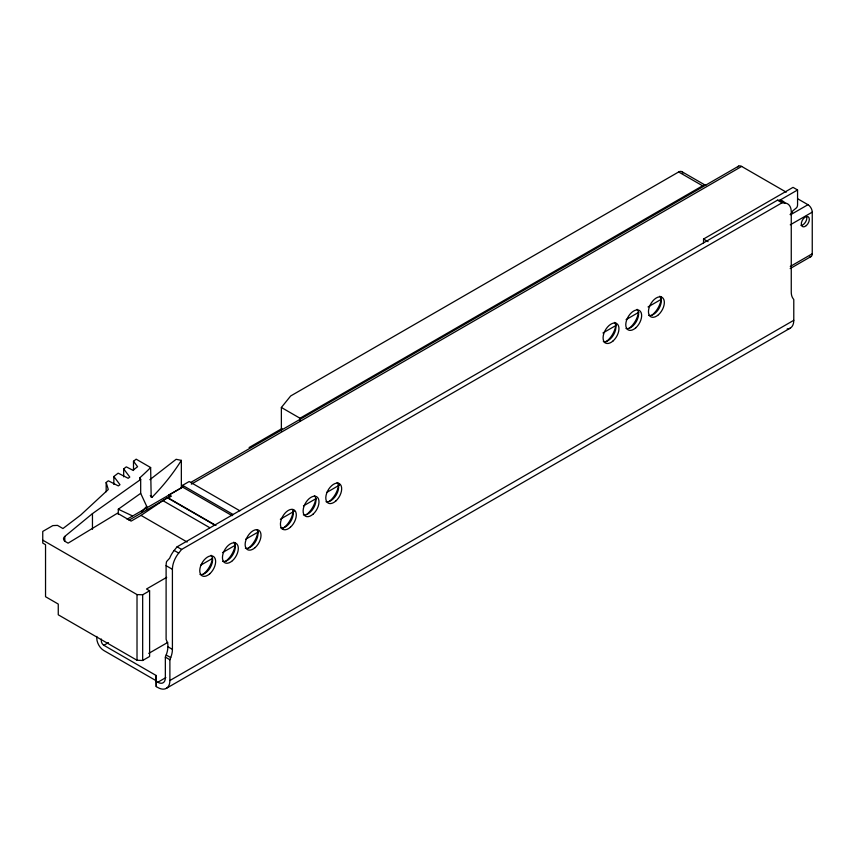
<?xml version="1.0" encoding="UTF-8"?>
<svg xmlns="http://www.w3.org/2000/svg" width="855" height="855" viewBox="0 0 855 855"><rect width="100%" height="100%" fill="white"/><g stroke="black" fill="none" stroke-linecap="round" stroke-linejoin="round"><path stroke-width="1.28" d="M133.498 470.517L133.498 461.251L136.169 459.178L150.64 467.535L151.175 497.311A3.741 1.518 -72.3 0 0 152.105 497.15L152.457 496.851A413.531 238.748 0 0 0 181.346 460.375L176.141 459.295L149.86 479.698M169.044 498.305L169.14 494.842L182.585 487.083L232.122 515.683M101.318 639.038L101.318 640.929A3.57 2.063 60 0 0 103.84 645.29L156.059 675.439L156.23 681.36L157.79 682.258A10.698 6.177 60 0 0 165.346 677.897L165.346 657.142L166.18 654.994A17.827 10.292 -60 0 0 167.869 646.743L167.869 643.986L166.105 639.294L166.105 565.679A17.827 10.292 -60 0 1 166.533 561.682A22.07 4.948 -39.4 0 1 169.632 558.262A17.827 10.292 -60 0 1 174.174 550.46L177.092 546.815L777.505 200.177L780.423 200.444A17.827 10.292 -60 0 1 784.965 202.998A17.827 10.292 -60 0 1 791.26 212.029L791.26 292.068A17.827 10.292 -60 0 0 792.948 298.374L793.782 299.56L793.782 320.304A17.111 9.875 60 0 1 787.177 328.94M156.059 675.439L156.23 686.597L157.79 687.495A17.111 9.875 60 0 0 169.889 680.516L169.889 659.761L170.722 657.613A17.827 10.292 -60 0 0 172.411 649.362L172.411 569.323A17.827 10.292 -60 0 1 178.706 553.078L181.634 549.434L782.036 202.795L784.965 203.063L780.423 200.444M281.37 430.995L281.37 407.472L290.668 395.972L678.646 171.973A6.413 3.709 -60 0 1 682.963 173.095M141.364 511.963L146.707 506.331L140.68 493.346L140.68 479.452L139.889 477.742A413.531 238.748 0 0 0 150.64 467.535M64.788 541.429L64.788 536.438L92.458 513.62L140.68 479.452M106.17 491.764L106.17 482.477L108.339 480.788L118.364 485.929L119.967 484.689L113.854 476.502L118.161 473.157L128.186 478.298L129.789 477.058L123.676 468.882L126.284 466.862L132.963 470.293L137.58 466.712L133.498 461.251M118.289 514.389L118.289 509.217L140.68 493.346M64.788 536.438A7.129 4.115 0 0 0 65.589 541.707L68.111 543.16L117.456 513.214L131.125 521.112L141.022 515.394L167.537 497.514L215.962 525.462M182.585 487.083L182.585 485.341L189.169 481.536L239.86 510.798M249.104 447.528L282.129 428.462M281.37 407.472L299.998 418.234L702.596 185.792A6.413 3.709 -60 0 1 705.803 185.471L681.852 171.652M127.085 519.22L183.729 486.506M190.665 482.509L738.635 166.137M128.955 520.182L169.418 496.819M191.381 484.144L741.67 166.436L786.247 192.172M167.537 497.514L167.986 498.123L171.406 496.146L169.14 494.842M703.537 242.906L703.537 239.026L793.034 187.363L797.565 189.981L797.565 204.527A8.197 4.735 60 0 1 796.251 208.022L792.681 210.982A1.785 1.026 60 0 0 792.403 211.741L792.403 213.194L790.084 214.53M779.215 200.572L797.565 189.981M790.619 214.723L807.964 204.708A6.06 3.495 60 0 1 812.25 212.136L812.25 253.775A6.06 3.495 60 0 1 809.909 256.831M166.704 577.339L146.504 589.01L149.604 590.794L149.604 656.48L142.667 660.477L137.014 660.263L58.258 614.798L58.258 604.058L45.539 596.715L45.539 544.688L42.75 543.075L42.75 531.425L52.828 525.611L57.467 525.376L62.949 528.54L80.776 514.977L108.286 489.498L106.17 482.477M42.75 540.157L137.014 594.578L142.667 594.791L149.604 590.794M200.551 565.294L212.115 558.625M222.524 552.608L235.243 545.266M245.652 539.259L258.37 531.917M280.333 519.231L294.216 511.226M303.461 505.882L316.179 498.54M326.589 492.533L339.307 485.18M602.957 332.969L615.675 325.627M626.084 319.62L638.803 312.278M648.047 306.934L660.765 299.592M790.277 224.822L812.25 212.136M103.84 645.29L108.467 642.618M790.287 266.461L812.25 253.775M790.191 268.566L811 256.553M148.749 653.391L167.826 642.372M157.79 682.258L165.87 677.588M169.889 680.516L793.782 320.304M166.34 688.35L790.244 328.138M118.289 509.217L132.482 515.918M797.672 198.777L807.964 204.708M777.505 200.177L782.036 202.795M678.646 171.973L702.596 185.792M703.537 239.026L708.079 241.644M182.585 485.341L233.276 514.603M167.986 498.123L215.257 525.408M162.514 500.41L209.785 527.706M150.277 495.59L152.457 496.851M141.022 515.394L187.127 542.027M177.092 546.815L181.634 549.434M174.174 550.46L178.706 553.078M166.105 565.679L172.411 569.323M167.869 646.743L172.411 649.362M166.18 654.994L170.722 657.613M165.346 657.142L169.889 659.761M156.059 680.676L103.84 650.527A9.982 5.761 60 0 1 96.786 638.311L96.786 636.419M299.998 418.234L299.998 420.842M181.346 460.375L181.346 488.408M156.23 681.36L156.23 686.597M146.707 506.331L146.707 508.917M142.667 594.791L142.667 660.477M139.889 477.742L139.889 480.403M137.014 594.578L137.014 660.263M123.676 468.882L123.676 476.823M113.854 476.502L113.854 484.443M92.458 513.62L92.458 529.32M737.854 166.939A6.06 3.495 60 0 1 741.67 166.436M806.393 216.026A5.707 3.292 -60 0 1 805.645 221.862A5.707 3.292 -60 0 1 800.964 225.421M211.1 555.269A11.233 6.487 -60 0 1 210.287 567.613A11.233 6.487 -60 0 1 200.006 574.485M659.804 296.215A11.233 6.487 -60 0 1 658.991 308.559A11.233 6.487 -60 0 1 648.71 315.431M614.424 322.41A11.233 6.487 -60 0 1 613.612 334.754A11.233 6.487 -60 0 1 603.331 341.626M637.114 309.318A11.233 6.487 -60 0 1 636.302 321.651A11.233 6.487 -60 0 1 626.02 328.523M314.448 495.601A11.233 6.487 -60 0 1 313.646 507.945A11.233 6.487 -60 0 1 303.354 514.817M615.942 323.147A15.86 9.159 -60 0 1 604.72 342.577M315.826 498.444A15.86 9.159 -60 0 1 306.507 514.592M638.493 312.15A15.86 9.159 -60 0 1 629.162 328.299M661.321 296.952A15.86 9.159 -60 0 1 651.852 315.206M337.137 482.509A11.233 6.487 -60 0 1 336.325 494.842A11.233 6.487 -60 0 1 326.044 501.714M338.655 483.235A15.86 9.159 -60 0 1 329.196 501.49M233.789 542.177A11.233 6.487 -60 0 1 232.977 554.51A11.233 6.487 -60 0 1 222.695 561.382M257.12 529.929A11.233 6.487 -60 0 1 255.207 542.166A11.233 6.487 -60 0 1 245.385 548.29M292.41 509.548A11.233 6.487 -60 0 1 290.497 521.796A11.233 6.487 -60 0 1 280.675 527.909M293.137 511.536A15.86 9.159 -60 0 1 282.065 528.86M257.847 531.917A15.86 9.159 -60 0 1 248.527 548.066M235.307 542.904A15.86 9.159 -60 0 1 225.838 561.158M212.478 558.112A15.86 9.159 -60 0 1 203.148 574.261M806.361 225.56A5.707 3.292 -60 0 0 808.167 216.732A5.707 3.292 -60 0 0 801.424 222.717A5.707 3.292 -60 0 0 806.361 225.56M209.753 573.791A11.233 6.487 -60 0 0 213.312 556.391A11.233 6.487 -60 0 0 200.027 568.169A11.233 6.487 -60 0 0 209.753 573.791M232.442 560.688A11.233 6.487 -60 0 0 236.001 543.299A11.233 6.487 -60 0 0 222.717 555.077A11.233 6.487 -60 0 0 232.442 560.688M255.132 547.595A11.233 6.487 -60 0 0 258.691 530.196A11.233 6.487 -60 0 0 245.406 541.974A11.233 6.487 -60 0 0 255.132 547.595M290.422 527.214A11.233 6.487 -60 0 0 293.981 509.826A11.233 6.487 -60 0 0 280.697 521.603A11.233 6.487 -60 0 0 290.422 527.214M313.112 514.122A11.233 6.487 -60 0 0 316.671 496.723A11.233 6.487 -60 0 0 303.386 508.501A11.233 6.487 -60 0 0 313.112 514.122M335.791 501.019A11.233 6.487 -60 0 0 339.35 483.62A11.233 6.487 -60 0 0 326.065 495.408A11.233 6.487 -60 0 0 335.791 501.019M613.078 340.931A11.233 6.487 -60 0 0 616.637 323.532A11.233 6.487 -60 0 0 603.352 335.31A11.233 6.487 -60 0 0 613.078 340.931M635.767 327.828A11.233 6.487 -60 0 0 639.326 310.44A11.233 6.487 -60 0 0 626.042 322.217A11.233 6.487 -60 0 0 635.767 327.828M658.457 314.736A11.233 6.487 -60 0 0 662.016 297.337A11.233 6.487 -60 0 0 648.731 309.115A11.233 6.487 -60 0 0 658.457 314.736"/></g></svg>
